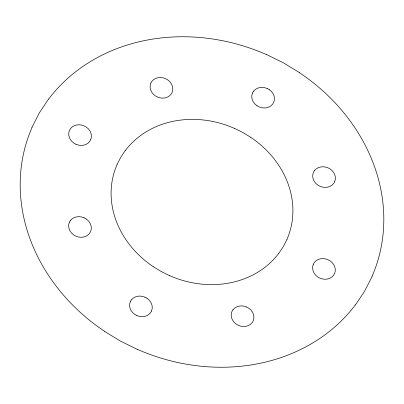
<?xml version="1.0" encoding="UTF-8"?>
<svg xmlns="http://www.w3.org/2000/svg" width="404" height="404" viewBox="0 0 404 404"><rect width="100%" height="100%" fill="white"/><g stroke="black" fill="none" stroke-linecap="round" stroke-linejoin="round"><path stroke-width="0.61" d="M31.921 127.457L39.41 112.772L48.581 99.005M90.693 139.754L89.648 141.531A11.59 10.044 23.9 0 1 76.033 144.309M69.337 222.301L70.377 220.523M150.813 83.168L151.853 81.391A11.585 10.044 23.9 0 1 165.463 78.608L167.544 79.745A11.59 10.044 23.9 0 1 172.069 92.481L171.033 94.263A11.59 10.044 23.9 0 1 157.414 97.041L155.333 95.905A11.59 10.044 23.9 0 1 150.838 83.179M116.963 164.726L120.705 157.383L125.29 150.5M130.285 301.697L131.325 299.919M252.475 92.996L253.515 91.218M151.54 311.014L150.5 312.797A11.585 10.044 23.9 0 1 136.89 315.575M287.042 239.269L283.295 246.612L278.709 253.495M334.669 181.719L333.628 183.497A11.585 10.044 23.9 0 1 320.013 186.279L317.933 185.143A11.585 10.044 23.9 0 1 313.433 172.417L314.448 170.624M313.312 264.261L314.352 262.484A11.59 10.044 23.9 0 1 327.967 259.706L330.048 260.843A11.585 10.044 23.9 0 1 334.568 273.579L333.532 275.361A11.585 10.044 23.9 0 1 319.918 278.139L317.837 277.003A11.585 10.044 23.9 0 1 313.337 264.277M372.079 276.548L364.59 291.234L355.419 304.995M232.972 309.757L231.931 311.534A11.59 10.044 23.9 0 0 236.461 324.271L238.537 325.417A11.585 10.044 23.9 0 0 252.147 322.629L253.192 320.852A11.585 10.044 23.9 0 0 248.652 308.141L246.591 306.974M266.428 54.469L283.472 62.873L299.672 72.715M267.13 88.436L269.21 89.577M234.214 128.235L242.738 132.441L250.839 137.36M76.033 144.314L73.952 143.173A11.59 10.044 23.9 0 1 69.458 130.447L70.473 128.654A11.585 10.044 23.9 0 1 84.082 125.876L86.163 127.013A11.59 10.044 23.9 0 1 90.678 139.764M83.992 217.741L86.067 218.877M169.791 275.765L161.267 271.564L153.167 266.64M144.94 297.137L147.016 298.278M136.885 315.58L134.81 314.438A11.585 10.044 23.9 0 1 130.31 301.712M137.572 349.531L120.528 341.122L104.323 331.285M257 105.737L259.08 106.878A11.585 10.044 23.9 0 0 272.685 104.091L273.735 102.318A11.585 10.044 23.9 0 0 269.195 89.602M48.672 99.066A185.375 160.701 23.9 0 1 266.387 54.555M104.383 331.209A185.375 160.701 23.9 0 1 32.022 127.497M355.333 304.934A185.38 160.706 23.9 0 1 137.613 349.445M299.616 72.791A185.38 160.706 23.9 0 1 371.983 276.503M125.336 150.53A92.688 80.351 23.9 0 1 234.194 128.28M153.192 266.605A92.688 80.351 23.9 0 1 117.014 164.751M278.664 253.465A92.688 80.351 23.9 0 1 169.806 275.725M250.808 137.395A92.688 80.351 23.9 0 1 286.991 239.249M314.469 170.66A11.585 10.044 23.9 0 1 328.073 167.877L330.144 168.983A11.585 10.044 23.9 0 1 334.648 181.739M232.992 309.792A11.585 10.044 23.9 0 1 246.597 307.01M69.362 222.311A11.59 10.044 23.9 0 0 73.887 235.047L75.937 236.178A11.59 10.044 23.9 0 0 89.552 233.391L90.597 231.618A11.59 10.044 23.9 0 0 86.057 218.897M70.392 220.554A11.59 10.044 23.9 0 1 84.002 217.771M131.34 299.955A11.585 10.044 23.9 0 1 144.945 297.172M147 298.304A11.585 10.044 23.9 0 1 151.525 311.035M257.025 105.747A11.585 10.044 23.9 0 1 252.5 93.016M253.53 91.253A11.585 10.044 23.9 0 1 267.14 88.476"/></g></svg>
